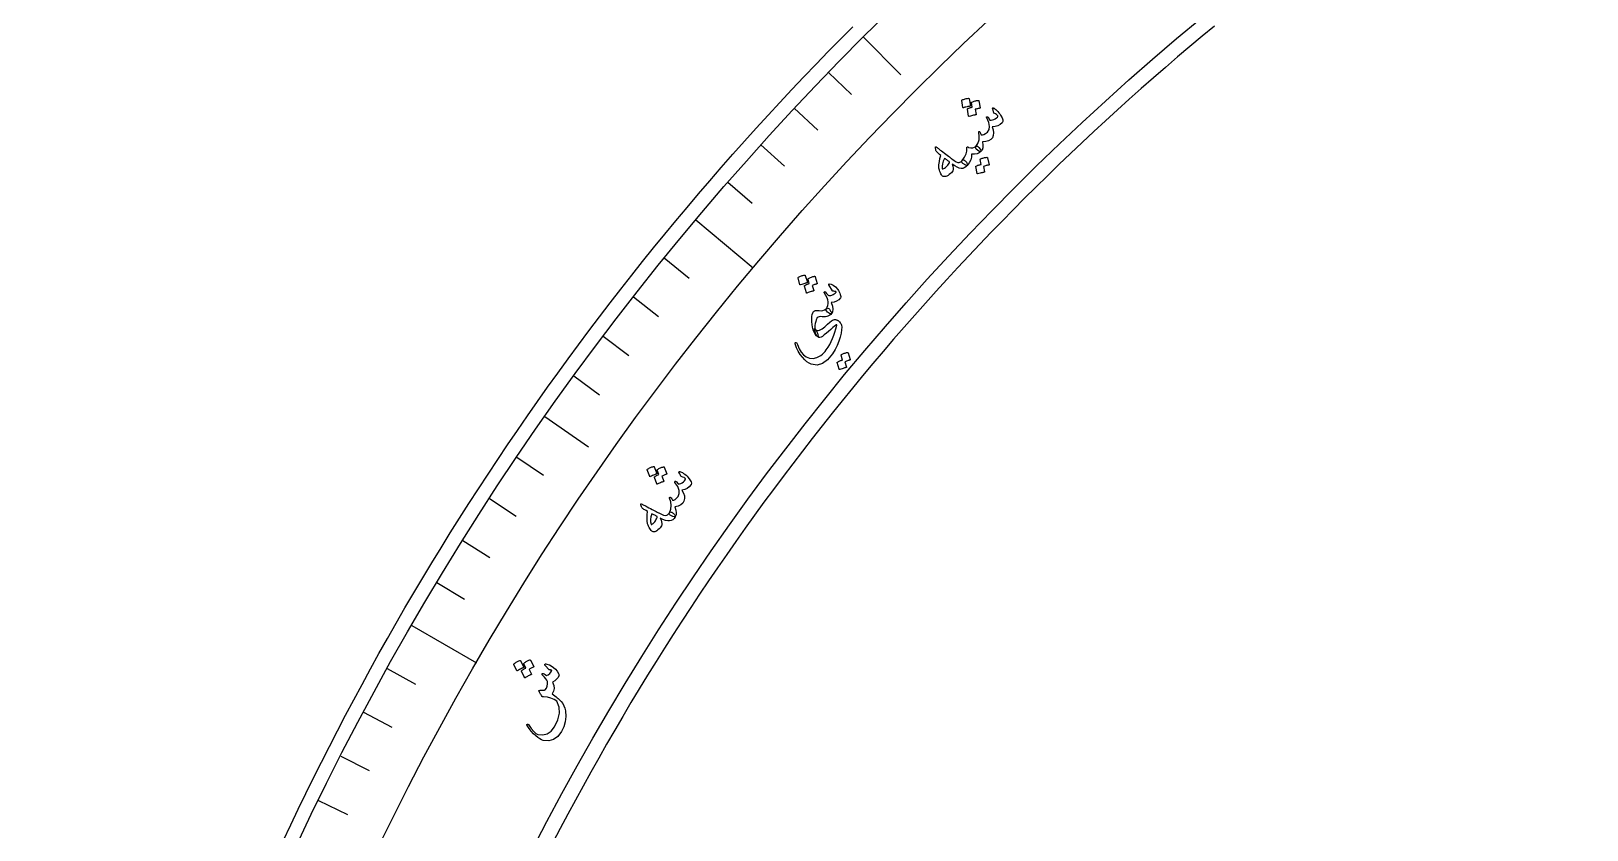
# Model space of a CAD drawing. Header units: millimetres. Extents: x -75 to 75, y -75 to 97.
# Drawn here: x -74.62 to -33.76, y 31.94 to 52.92 of the extents above; entities that cross this region are included whole.
import ezdxf

# ---------------------------------------------------------------- set-up
doc = ezdxf.new("R2010")
doc.units = ezdxf.units.MM
for name, color, linetype in [('CUT_INNER', 6, 'Continuous'), ('CUT_OUTER', 1, 'Continuous'), ('ENGRAVE', 7, 'Continuous'), ('ENGRAVE_FINE', 8, 'Continuous'), ('TEXT', 5, 'Continuous')]:
    doc.layers.add(name, color=color, linetype=linetype)

msp = doc.modelspace()

# ---------------------------------------------------------------- linework, layer by layer
at = {"layer": 'CUT_INNER'}
msp.add_lwpolyline([(-43.5352, 53.0478), (-43.8599, 52.7797), (-44.1829, 52.5096), (-44.5043, 52.2375), (-44.824, 51.9635), (-45.142, 51.6874), (-45.4583, 51.4095), (-45.7729, 51.1296), (-46.0857, 50.8478), (-46.3969, 50.564), (-46.7062, 50.2784), (-47.0139, 49.9909), (-47.3197, 49.7015), (-47.6238, 49.4102), (-47.9261, 49.117), (-48.2265, 48.822), (-48.5252, 48.5252), (-48.822, 48.2265), (-49.117, 47.9261), (-49.4102, 47.6238), (-49.7015, 47.3197), (-49.9909, 47.0139), (-50.2784, 46.7062), (-50.564, 46.3969), (-50.8478, 46.0857), (-51.1296, 45.7729), (-51.4095, 45.4583), (-51.6874, 45.142), (-51.9635, 44.824), (-52.2375, 44.5043), (-52.5096, 44.1829), (-52.7797, 43.8599), (-53.0478, 43.5352), (-53.314, 43.2089), (-53.5781, 42.881), (-53.8402, 42.5514), (-54.1003, 42.2203), (-54.3583, 41.8875), (-54.6143, 41.5532), (-54.8682, 41.2173), (-55.1201, 40.8799), (-55.3699, 40.5409), (-55.6176, 40.2004), (-55.8632, 39.8584), (-56.1068, 39.5148), (-56.3482, 39.1698), (-56.5874, 38.8233), (-56.8246, 38.4754), (-57.0596, 38.126), (-57.2925, 37.7752), (-57.5232, 37.4229), (-57.7517, 37.0693), (-57.9781, 36.7142), (-58.2023, 36.3578), (-58.4243, 36), (-58.644, 35.6408), (-58.8616, 35.2803), (-59.077, 34.9185), (-59.2901, 34.5553), (-59.501, 34.1909), (-59.7097, 33.8251), (-59.9161, 33.4581), (-60.1203, 33.0899), (-60.3222, 32.7203), (-60.5218, 32.3496), (-60.7192, 31.9776), (-60.9143, 31.6045)], dxfattribs=at)
at = {"layer": 'CUT_OUTER'}
msp.add_lwpolyline([(-67.9947, 31.65), (-67.7992, 32.0666), (-67.6012, 32.482), (-67.4006, 32.8962), (-67.1975, 33.3092), (-66.9918, 33.7208), (-66.7837, 34.1313), (-66.573, 34.5404), (-66.3598, 34.9482), (-66.1441, 35.3548), (-65.9259, 35.7599), (-65.7053, 36.1638), (-65.4821, 36.5663), (-65.2565, 36.9674), (-65.0285, 37.3671), (-64.798, 37.7654), (-64.565, 38.1623), (-64.3296, 38.5577), (-64.0918, 38.9517), (-63.8516, 39.3442), (-63.609, 39.7353), (-63.364, 40.1248), (-63.1166, 40.5129), (-62.8669, 40.8994), (-62.6147, 41.2843), (-62.3602, 41.6678), (-62.1034, 42.0496), (-61.8442, 42.4299), (-61.5827, 42.8086), (-61.3189, 43.1856), (-61.0527, 43.561), (-60.7843, 43.9348), (-60.5136, 44.307), (-60.2406, 44.6774), (-59.9653, 45.0462), (-59.6878, 45.4133), (-59.408, 45.7787), (-59.126, 46.1424), (-58.8417, 46.5043), (-58.5553, 46.8645), (-58.2666, 47.2229), (-57.9758, 47.5795), (-57.6828, 47.9343), (-57.3875, 48.2874), (-57.0902, 48.6386), (-56.7907, 48.988), (-56.489, 49.3355), (-56.1852, 49.6812), (-55.8793, 50.025), (-55.5713, 50.3669), (-55.2612, 50.707), (-54.9491, 51.0451), (-54.6348, 51.3813), (-54.3185, 51.7155), (-54.0002, 52.0479), (-53.6798, 52.3782), (-53.3574, 52.7066), (-53.033, 53.033)], dxfattribs=at)
at = {"layer": 'ENGRAVE'}
for points in [[(-52.7625, 52.7625), (-51.7708, 51.7708)], [(-57.1603, 47.9632), (-55.6562, 46.7011)], [(-61.1231, 42.7988), (-59.9742, 41.9944)], [(-64.6207, 37.3088), (-62.9202, 36.327)]]:
    msp.add_lwpolyline(points, dxfattribs=at)
for radius in [74.6175, 72.654, 69.0075]:
    msp.add_circle((0, 0), radius, dxfattribs=at)
at = {"layer": 'ENGRAVE_FINE'}
for points in [[(-53.6753, 51.8337), (-53.07, 51.2491)], [(-54.5718, 50.889), (-53.9564, 50.3151)], [(-55.4516, 49.9289), (-54.8263, 49.3658)], [(-56.3145, 48.9535), (-55.6795, 48.4014)], [(-57.9887, 46.9583), (-57.3347, 46.4287)], [(-58.7994, 45.9391), (-58.1363, 45.421)], [(-59.5922, 44.9059), (-58.9201, 44.3995)], [(-60.3668, 43.8591), (-59.686, 43.3644)], [(-61.8607, 41.7256), (-61.1631, 41.255)], [(-62.5795, 40.6396), (-61.8738, 40.1813)], [(-63.2792, 39.5413), (-62.5656, 39.0953)], [(-63.9597, 38.4309), (-63.2384, 37.9974)], [(-65.2619, 36.1753), (-64.5259, 35.7673)], [(-65.8833, 35.0308), (-65.1403, 34.6357)], [(-66.4847, 33.8756), (-65.7349, 33.4936)], [(-67.0658, 32.7102), (-66.3094, 32.3413)]]:
    msp.add_lwpolyline(points, dxfattribs=at)
at = {"layer": 'TEXT'}
for points in [[(-50.1743, 51.0923), (-50.1742, 51.096), (-50.1727, 51.0998), (-50.1696, 51.1035), (-50.1651, 51.1072), (-50.1448, 51.1163), (-50.1243, 51.1244), (-50.1038, 51.1315), (-50.0833, 51.1375), (-50.0624, 51.1425), (-50.0411, 51.1465), (-50.0194, 51.1494), (-49.9972, 51.1513), (-49.9906, 51.1506), (-49.9857, 51.1486), (-49.9825, 51.1453), (-49.981, 51.1407), (-49.9422, 50.9557), (-49.9428, 50.951), (-49.946, 50.9475), (-49.9518, 50.9451), (-49.9602, 50.9438), (-49.9674, 50.9427), (-49.9785, 50.9406), (-49.9936, 50.9376), (-50.0125, 50.9336), (-50.0356, 50.9286), (-50.063, 50.9223), (-50.0947, 50.9146), (-50.1307, 50.9057), (-50.1359, 50.905), (-50.1396, 50.9057), (-50.1419, 50.908), (-50.1426, 50.9117)], [(-49.9171, 51.039), (-49.917, 51.0427), (-49.9154, 51.0464), (-49.9124, 51.0501), (-49.9079, 51.0538), (-49.8875, 51.0629), (-49.8672, 51.0709), (-49.8467, 51.0778), (-49.8261, 51.0838), (-49.8053, 51.0887), (-49.7841, 51.0926), (-49.7624, 51.0954), (-49.7402, 51.0972), (-49.7348, 51.0964), (-49.7306, 51.0942), (-49.7275, 51.0904), (-49.7255, 51.0852), (-49.6869, 50.9002), (-49.6874, 50.8968), (-49.6903, 50.8939), (-49.6957, 50.8916), (-49.7034, 50.8899), (-49.7086, 50.8889), (-49.7166, 50.8873), (-49.7276, 50.885), (-49.7415, 50.8821), (-49.7581, 50.8784), (-49.7775, 50.874), (-49.7996, 50.8687), (-49.8244, 50.8626), (-49.7949, 50.727), (-49.7955, 50.7224), (-49.7987, 50.7188), (-49.8045, 50.7165), (-49.8129, 50.7152), (-49.82, 50.7141), (-49.8311, 50.712), (-49.8461, 50.709), (-49.865, 50.7051), (-49.8881, 50.7001), (-49.9154, 50.6938), (-49.947, 50.6862), (-49.9829, 50.6774), (-49.9875, 50.6773), (-49.9907, 50.6785), (-49.9926, 50.681), (-49.9932, 50.6848), (-50.0254, 50.8651), (-50.0253, 50.8689), (-50.0238, 50.8726), (-50.0208, 50.8763), (-50.0163, 50.88), (-50.0019, 50.8865), (-49.9874, 50.8925), (-49.9727, 50.8983), (-49.9578, 50.9036), (-49.9428, 50.9084), (-49.9275, 50.9124), (-49.9121, 50.9156), (-49.8965, 50.9182)], [(-49.3644, 50.8891), (-49.3633, 50.8946), (-49.3587, 50.8976), (-49.3506, 50.8981), (-49.339, 50.8962), (-49.3225, 50.8899), (-49.3026, 50.8775), (-49.2793, 50.8589), (-49.2525, 50.834), (-49.2232, 50.8048), (-49.1967, 50.7742), (-49.173, 50.7424), (-49.1521, 50.7093), (-49.117, 50.6397), (-49.0983, 50.5832), (-49.0961, 50.5401), (-49.1104, 50.5101), (-49.1661, 50.4619), (-49.2283, 50.4282), (-49.297, 50.4089), (-49.3722, 50.404), (-49.346, 50.3213), (-49.3369, 50.2455), (-49.3448, 50.1769), (-49.3699, 50.1153), (-49.4114, 50.0662), (-49.469, 50.0322), (-49.5426, 50.0132), (-49.6323, 50.0092), (-49.6219, 49.9225), (-49.6246, 49.8504), (-49.6404, 49.7931), (-49.6693, 49.7504), (-49.6805, 49.7473), (-49.6996, 49.7527), (-49.7264, 49.7667), (-49.7611, 49.7891), (-49.7915, 49.8151), (-49.8085, 49.8396), (-49.8123, 49.8625), (-49.8027, 49.884), (-49.7498, 49.9676), (-49.7199, 50.0574), (-49.713, 50.1535), (-49.7291, 50.2558), (-49.73, 50.2613), (-49.7298, 50.2662), (-49.7285, 50.2702), (-49.7261, 50.2735), (-49.7222, 50.2767), (-49.7179, 50.2787), (-49.7133, 50.2796), (-49.7082, 50.2794), (-49.6989, 50.2727), (-49.6887, 50.2559), (-49.6777, 50.2289), (-49.6657, 50.1916), (-49.6303, 50.1888), (-49.5908, 50.2001), (-49.5471, 50.2253), (-49.4993, 50.2645), (-49.4559, 50.3299), (-49.4448, 50.4145), (-49.466, 50.5183), (-49.5195, 50.6415), (-49.5223, 50.6477), (-49.5234, 50.653), (-49.5229, 50.6574), (-49.5207, 50.6608), (-49.5161, 50.6646), (-49.5114, 50.667), (-49.5064, 50.6682), (-49.5013, 50.668), (-49.4958, 50.6661), (-49.491, 50.6635), (-49.487, 50.6601), (-49.4837, 50.6559), (-49.4371, 50.5783), (-49.4044, 50.5798), (-49.3699, 50.5867), (-49.3337, 50.599), (-49.2957, 50.6166), (-49.2619, 50.6369), (-49.2396, 50.6558), (-49.2288, 50.6735), (-49.2295, 50.6898), (-49.2399, 50.7056), (-49.2598, 50.7232), (-49.2891, 50.7427), (-49.3278, 50.7639), (-49.3345, 50.774), (-49.3429, 50.7982), (-49.3528, 50.8366), (-49.3644, 50.8891)], [(-50.8658, 49.8511), (-50.8664, 49.8692), (-50.8607, 49.8772), (-50.8486, 49.8753), (-50.8301, 49.8635), (-50.8198, 49.8554), (-50.8054, 49.8445), (-50.7869, 49.8306), (-50.7643, 49.8137), (-50.7375, 49.7937), (-50.7064, 49.7702), (-50.671, 49.7432), (-50.6313, 49.7127), (-50.5922, 49.6828), (-50.5573, 49.6559), (-50.5265, 49.6322), (-50.4998, 49.6116), (-50.4773, 49.5942), (-50.4591, 49.5801), (-50.4452, 49.5692), (-50.4356, 49.5617), (-50.3735, 49.5158), (-50.3204, 49.4852), (-50.276, 49.4699), (-50.2406, 49.4698), (-50.2213, 49.4754), (-50.2018, 49.486), (-50.1823, 49.5016), (-50.1625, 49.5221), (-50.1487, 49.5322), (-50.1337, 49.5356), (-50.1176, 49.5323), (-50.1003, 49.5224), (-50.0825, 49.5074), (-50.0664, 49.4903), (-50.0519, 49.4712), (-50.0391, 49.4501), (-50.0299, 49.4303), (-50.0251, 49.4135), (-50.0245, 49.3999), (-50.0282, 49.3895), (-50.0669, 49.351), (-50.107, 49.3244), (-50.1486, 49.3099), (-50.1916, 49.3073), (-50.2406, 49.3178), (-50.2959, 49.3409), (-50.3575, 49.3768), (-50.4254, 49.4254), (-50.4102, 49.3691), (-50.4031, 49.32), (-50.4039, 49.2781), (-50.4128, 49.2433), (-50.4259, 49.2207), (-50.4448, 49.1978), (-50.4696, 49.1743), (-50.5004, 49.1505), (-50.5353, 49.1277), (-50.5668, 49.1108), (-50.5948, 49.0995), (-50.6195, 49.0941), (-50.6436, 49.0939), (-50.6644, 49.0983), (-50.6817, 49.1074), (-50.6955, 49.1212), (-50.7096, 49.1416), (-50.7233, 49.1663), (-50.7364, 49.1953), (-50.7491, 49.2286), (-50.7607, 49.2632), (-50.7689, 49.2917), (-50.774, 49.3142), (-50.7758, 49.3306), (-50.7724, 49.4086), (-50.7629, 49.4882), (-50.7474, 49.5694), (-50.7259, 49.6521), (-50.7566, 49.6783), (-50.7828, 49.7012), (-50.8046, 49.7208), (-50.8218, 49.7371), (-50.8352, 49.7519), (-50.8454, 49.7669), (-50.8525, 49.7822), (-50.8565, 49.7976)], [(-49.8027, 49.884), (-49.7871, 49.8919), (-49.7745, 49.8965), (-49.7649, 49.8978), (-49.7582, 49.8957), (-49.7505, 49.8902), (-49.7419, 49.8824), (-49.7327, 49.8723), (-49.7227, 49.8601), (-49.6927, 49.8187), (-49.6738, 49.7867), (-49.666, 49.7639), (-49.6693, 49.7504), (-49.7148, 49.7162), (-49.7716, 49.6934), (-49.8397, 49.6817), (-49.9191, 49.6812), (-49.9207, 49.6069), (-49.9394, 49.5336), (-49.9753, 49.4611), (-50.0282, 49.3895), (-50.0363, 49.3841), (-50.0459, 49.3828), (-50.057, 49.3855), (-50.0696, 49.3923), (-50.1441, 49.4422), (-50.1524, 49.4479), (-50.1594, 49.4559), (-50.1651, 49.4663), (-50.1696, 49.4791), (-50.1714, 49.4907), (-50.1709, 49.5017), (-50.1679, 49.5122), (-50.1625, 49.5221), (-50.0994, 49.6083), (-50.0584, 49.6899), (-50.0395, 49.767), (-50.0426, 49.8396), (-50.0438, 49.8489), (-50.0427, 49.8574), (-50.0394, 49.8652), (-50.0338, 49.8723), (-50.0272, 49.8773), (-50.0205, 49.8789), (-50.0138, 49.8773), (-50.0071, 49.8723), (-50.0014, 49.8669), (-49.996, 49.8627), (-49.991, 49.8595), (-49.9863, 49.8575), (-49.9315, 49.8525), (-49.8826, 49.8552), (-49.8397, 49.8657), (-49.8027, 49.884)], [(-50.6242, 49.5731), (-50.6588, 49.5004), (-50.681, 49.4318), (-50.6907, 49.3672), (-50.6879, 49.3066), (-50.6855, 49.3005), (-50.6815, 49.2967), (-50.6758, 49.2954), (-50.6685, 49.2965), (-50.6465, 49.3057), (-50.6248, 49.3177), (-50.6035, 49.3326), (-50.5824, 49.3503), (-50.5617, 49.3709), (-50.5412, 49.3943), (-50.5211, 49.4207), (-50.5013, 49.4498), (-50.4987, 49.4549), (-50.4969, 49.461), (-50.4959, 49.4682), (-50.4956, 49.4766), (-50.5087, 49.4877), (-50.5227, 49.4991), (-50.5375, 49.5108), (-50.5532, 49.5227), (-50.5697, 49.5349), (-50.587, 49.5474), (-50.6052, 49.5601), (-50.6242, 49.5731)], [(-49.6863, 49.5435), (-49.6863, 49.5472), (-49.6848, 49.5509), (-49.6819, 49.5545), (-49.6775, 49.5582), (-49.6575, 49.5673), (-49.6375, 49.5753), (-49.6173, 49.5823), (-49.5971, 49.5883), (-49.5766, 49.5932), (-49.5556, 49.5971), (-49.5341, 49.6), (-49.5122, 49.6019), (-49.5069, 49.6011), (-49.5026, 49.5989), (-49.4995, 49.5952), (-49.4974, 49.59), (-49.4552, 49.4068), (-49.4556, 49.4034), (-49.4585, 49.4006), (-49.4637, 49.3983), (-49.4714, 49.3966), (-49.4773, 49.3961), (-49.4863, 49.3946), (-49.4983, 49.3921), (-49.5134, 49.3886), (-49.5316, 49.3841), (-49.5533, 49.3786), (-49.5784, 49.3721), (-49.6069, 49.3646), (-49.5747, 49.2214), (-49.5745, 49.2162), (-49.5772, 49.2122), (-49.5826, 49.2096), (-49.5908, 49.2082), (-49.5979, 49.207), (-49.6088, 49.2049), (-49.6236, 49.2019), (-49.6423, 49.198), (-49.665, 49.1929), (-49.692, 49.1866), (-49.7231, 49.1789), (-49.7585, 49.17), (-49.7631, 49.1699), (-49.7663, 49.1711), (-49.7683, 49.1736), (-49.7689, 49.1773), (-49.8062, 49.3574), (-49.8062, 49.3611), (-49.8047, 49.3648), (-49.8018, 49.3685), (-49.7974, 49.3722), (-49.7811, 49.3806), (-49.7645, 49.3879), (-49.7476, 49.3942), (-49.7304, 49.3995), (-49.7131, 49.4039), (-49.6956, 49.4074), (-49.678, 49.4101), (-49.6604, 49.412)], [(-54.4724, 46.4342), (-54.4727, 46.4379), (-54.4715, 46.4418), (-54.4688, 46.4457), (-54.4646, 46.4498), (-54.4451, 46.4607), (-54.4255, 46.4706), (-54.4057, 46.4794), (-54.3858, 46.4872), (-54.3654, 46.4941), (-54.3446, 46.4999), (-54.3232, 46.5047), (-54.3013, 46.5085), (-54.2946, 46.5084), (-54.2896, 46.5069), (-54.2861, 46.5039), (-54.2842, 46.4995), (-54.2291, 46.3186), (-54.2294, 46.3139), (-54.2322, 46.3101), (-54.2378, 46.3072), (-54.2461, 46.3052), (-54.2531, 46.3034), (-54.264, 46.3003), (-54.2787, 46.296), (-54.2973, 46.2905), (-54.3198, 46.2834), (-54.3465, 46.2747), (-54.3774, 46.2643), (-54.4125, 46.2522), (-54.4176, 46.251), (-54.4214, 46.2514), (-54.4238, 46.2535), (-54.4248, 46.2571)], [(-54.2115, 46.4038), (-54.2118, 46.4075), (-54.2106, 46.4113), (-54.2079, 46.4153), (-54.2037, 46.4194), (-54.1842, 46.4302), (-54.1646, 46.4399), (-54.1449, 46.4487), (-54.1249, 46.4564), (-54.1046, 46.4631), (-54.0838, 46.4689), (-54.0625, 46.4736), (-54.0406, 46.4774), (-54.0351, 46.4771), (-54.0307, 46.4752), (-54.0273, 46.4717), (-54.0249, 46.4667), (-53.97, 46.2859), (-53.9702, 46.2824), (-53.9729, 46.2793), (-53.978, 46.2766), (-53.9855, 46.2742), (-53.9906, 46.2727), (-53.9985, 46.2704), (-54.0092, 46.2671), (-54.0227, 46.263), (-54.039, 46.2579), (-54.0579, 46.2518), (-54.0794, 46.2446), (-54.1036, 46.2363), (-54.0622, 46.1039), (-54.0624, 46.0992), (-54.0652, 46.0954), (-54.0708, 46.0925), (-54.079, 46.0905), (-54.0861, 46.0888), (-54.0969, 46.0857), (-54.1116, 46.0814), (-54.1301, 46.0759), (-54.1526, 46.0689), (-54.1792, 46.0602), (-54.2101, 46.0499), (-54.245, 46.0378), (-54.2496, 46.0374), (-54.2529, 46.0383), (-54.255, 46.0406), (-54.256, 46.0444), (-54.304, 46.2211), (-54.3043, 46.2248), (-54.3031, 46.2287), (-54.3004, 46.2326), (-54.2962, 46.2367), (-54.2825, 46.2444), (-54.2686, 46.2517), (-54.2545, 46.2587), (-54.2401, 46.2653), (-54.2255, 46.2714), (-54.2107, 46.2768), (-54.1957, 46.2814), (-54.1804, 46.2853)], [(-53.6638, 46.2559), (-53.6678, 46.2641), (-53.6682, 46.2701), (-53.6648, 46.274), (-53.6578, 46.2757), (-53.6038, 46.2697), (-53.5483, 46.2437), (-53.4914, 46.1977), (-53.433, 46.1317), (-53.4108, 46.0999), (-53.3919, 46.0678), (-53.3762, 46.0355), (-53.364, 46.003), (-53.3554, 45.9718), (-53.3511, 45.9464), (-53.3512, 45.9268), (-53.3556, 45.9131), (-53.4028, 45.861), (-53.4599, 45.8222), (-53.5269, 45.7968), (-53.6039, 45.7846), (-53.5721, 45.6904), (-53.5597, 45.6109), (-53.5669, 45.5461), (-53.5935, 45.4959), (-53.6008, 45.4916), (-53.6117, 45.4915), (-53.6263, 45.4955), (-53.6447, 45.5037), (-53.6966, 45.5366), (-53.7294, 45.5667), (-53.743, 45.5938), (-53.7374, 45.618), (-53.7089, 45.6664), (-53.6896, 45.714), (-53.6795, 45.7608), (-53.6785, 45.807), (-53.6878, 45.8557), (-53.7083, 45.9102), (-53.74, 45.9706), (-53.7828, 46.0368), (-53.7872, 46.0457), (-53.7883, 46.0539), (-53.7861, 46.0614), (-53.7808, 46.0683), (-53.7732, 46.0733), (-53.7656, 46.0739), (-53.758, 46.07), (-53.7505, 46.0617), (-53.7243, 46.0276), (-53.702, 46.0015), (-53.6837, 45.9832), (-53.6693, 45.9728), (-53.6553, 45.9691), (-53.6367, 45.9697), (-53.6134, 45.9745), (-53.5854, 45.9836), (-53.5549, 45.9975), (-53.5257, 46.0152), (-53.4977, 46.0367), (-53.4709, 46.062), (-53.4708, 46.0621), (-53.4706, 46.0624), (-53.4701, 46.0629), (-53.4695, 46.0636), (-53.4701, 46.066), (-53.4729, 46.0686), (-53.4779, 46.0714), (-53.4852, 46.0744), (-53.4958, 46.0773), (-53.5109, 46.0799), (-53.5304, 46.0822), (-53.5543, 46.0841), (-53.5586, 46.0845), (-53.5627, 46.0864), (-53.5665, 46.0899), (-53.57, 46.0948)], [(-53.7361, 45.6196), (-53.7119, 45.6339), (-53.6896, 45.6371), (-53.6692, 45.6291), (-53.6506, 45.6101), (-53.6193, 45.5652), (-53.5991, 45.5314), (-53.5901, 45.5088), (-53.5922, 45.4975), (-53.6124, 45.4777), (-53.635, 45.4599), (-53.66, 45.4442), (-53.6874, 45.4305), (-53.7172, 45.4201), (-53.7521, 45.4141), (-53.7923, 45.4125), (-53.8376, 45.4152), (-53.8818, 45.4174), (-53.9182, 45.4141), (-53.9469, 45.4052), (-53.9678, 45.3909), (-53.983, 45.3686), (-53.9971, 45.3356), (-54.0104, 45.2919), (-54.0226, 45.2375), (-54.0308, 45.1838), (-54.0334, 45.1404), (-54.0305, 45.1073), (-54.022, 45.0845), (-53.99, 45.0334), (-53.9664, 44.9866), (-53.9512, 44.944), (-53.9443, 44.9058), (-53.9446, 44.8942), (-53.9467, 44.8874), (-53.9505, 44.8855), (-53.956, 44.8884), (-53.9895, 44.9177), (-54.0202, 44.9581), (-54.048, 45.0097), (-54.0729, 45.0726), (-54.0932, 45.1414), (-54.1072, 45.2108), (-54.1148, 45.2808), (-54.1161, 45.3513), (-54.1121, 45.4177), (-54.1023, 45.4738), (-54.0867, 45.5196), (-54.0653, 45.5552), (-54.0454, 45.5707), (-54.0149, 45.5792), (-53.974, 45.5805), (-53.9226, 45.5746), (-53.8697, 45.5703), (-53.8209, 45.5763), (-53.7764, 45.5928), (-53.7361, 45.6196)], [(-53.8353, 44.899), (-53.8682, 44.8796), (-53.8987, 44.8705), (-53.9268, 44.8715), (-53.9525, 44.8828), (-53.9741, 44.9036), (-53.9945, 44.9374), (-54.0136, 44.984), (-54.0316, 45.0436), (-54.0382, 45.0698), (-54.0421, 45.0891), (-54.0433, 45.1013), (-54.0419, 45.1066), (-54.039, 45.1059), (-54.0347, 45.102), (-54.0291, 45.0949), (-54.022, 45.0845), (-54.0034, 45.0641), (-53.979, 45.0534), (-53.9488, 45.0525), (-53.9129, 45.0614), (-53.8763, 45.0768), (-53.8397, 45.0973), (-53.8033, 45.123), (-53.767, 45.1539), (-53.6964, 45.2189), (-53.6392, 45.269), (-53.5956, 45.3042), (-53.5655, 45.3246), (-53.5419, 45.335), (-53.5179, 45.3402), (-53.4934, 45.3403), (-53.4685, 45.3352), (-53.4559, 45.3307), (-53.4438, 45.3254), (-53.4323, 45.3195), (-53.4214, 45.3129), (-53.411, 45.3055), (-53.401, 45.2973), (-53.3913, 45.2882), (-53.3821, 45.2782), (-53.3661, 45.2589), (-53.3527, 45.2383), (-53.3417, 45.2164), (-53.3331, 45.1932), (-53.327, 45.1411), (-53.3308, 45.0717), (-53.3447, 44.9852), (-53.3685, 44.8814), (-53.4025, 44.7697), (-53.4472, 44.6594), (-53.5025, 44.5503), (-53.5685, 44.4424), (-53.696, 44.2839), (-53.8316, 44.1854), (-53.9754, 44.1469), (-54.1279, 44.1685), (-54.1834, 44.1943), (-54.2405, 44.2329), (-54.2992, 44.2846), (-54.3594, 44.3494), (-54.4165, 44.4245), (-54.4674, 44.5089), (-54.5122, 44.6025), (-54.5507, 44.7053), (-54.5515, 44.7129), (-54.551, 44.7198), (-54.5491, 44.7258), (-54.5458, 44.7311), (-54.5409, 44.7358), (-54.5354, 44.7388), (-54.5294, 44.7399), (-54.5228, 44.7393), (-54.5162, 44.7351), (-54.5087, 44.7243), (-54.5, 44.7069), (-54.4904, 44.6829), (-54.4417, 44.575), (-54.3878, 44.4862), (-54.3287, 44.4166), (-54.2646, 44.366), (-54.1747, 44.3289), (-54.0793, 44.3224), (-53.9785, 44.3465), (-53.8722, 44.401), (-53.8349, 44.4297), (-53.7993, 44.463), (-53.7651, 44.501), (-53.7326, 44.5436), (-53.6858, 44.615), (-53.6427, 44.6891), (-53.6031, 44.7658), (-53.5672, 44.8454), (-53.5345, 44.9277), (-53.5048, 45.013), (-53.4782, 45.1013), (-53.4546, 45.1926), (-53.454, 45.1935), (-53.4536, 45.1945), (-53.4534, 45.1958), (-53.4535, 45.1971), (-53.4554, 45.1989), (-53.4593, 45.2), (-53.4652, 45.2004), (-53.473, 45.2), (-53.4883, 45.1923), (-53.5167, 45.1703), (-53.558, 45.1341), (-53.6122, 45.0837), (-53.6722, 45.0284), (-53.7294, 44.9791), (-53.7838, 44.936), (-53.8353, 44.899)], [(-53.3443, 44.4036), (-53.3447, 44.4073), (-53.3436, 44.4111), (-53.341, 44.415), (-53.337, 44.419), (-53.3181, 44.4296), (-53.299, 44.4392), (-53.2797, 44.4479), (-53.2602, 44.4555), (-53.2403, 44.4621), (-53.2199, 44.4677), (-53.1989, 44.4724), (-53.1773, 44.4761), (-53.172, 44.4758), (-53.1675, 44.4739), (-53.1641, 44.4705), (-53.1615, 44.4656), (-53.1024, 44.2877), (-53.1025, 44.2843), (-53.1051, 44.2812), (-53.11, 44.2785), (-53.1174, 44.2762), (-53.1233, 44.2752), (-53.132, 44.273), (-53.1437, 44.2695), (-53.1583, 44.2648), (-53.176, 44.2588), (-53.197, 44.2516), (-53.2212, 44.243), (-53.2487, 44.2332), (-53.2033, 44.0942), (-53.2026, 44.089), (-53.2049, 44.0848), (-53.21, 44.0817), (-53.218, 44.0797), (-53.2249, 44.0779), (-53.2355, 44.0749), (-53.2499, 44.0707), (-53.2681, 44.0653), (-53.2901, 44.0584), (-53.3162, 44.0498), (-53.3464, 44.0396), (-53.3806, 44.0278), (-53.3851, 44.0273), (-53.3884, 44.0282), (-53.3906, 44.0305), (-53.3916, 44.0342), (-53.4455, 44.2094), (-53.4459, 44.2131), (-53.4448, 44.2168), (-53.4423, 44.2207), (-53.4383, 44.2248), (-53.4229, 44.2344), (-53.4071, 44.2431), (-53.391, 44.2507), (-53.3745, 44.2574), (-53.3577, 44.2632), (-53.3407, 44.2681), (-53.3235, 44.2723), (-53.3062, 44.2756)], [(-58.4343, 41.3922), (-58.4349, 41.3958), (-58.4341, 41.3998), (-58.4317, 41.404), (-58.4279, 41.4085), (-58.4095, 41.421), (-58.3909, 41.4326), (-58.3719, 41.4432), (-58.3528, 41.4528), (-58.3331, 41.4614), (-58.3129, 41.4691), (-58.292, 41.4758), (-58.2705, 41.4816), (-58.2639, 41.4821), (-58.2587, 41.481), (-58.255, 41.4783), (-58.2527, 41.4741), (-58.1817, 41.2988), (-58.1815, 41.2941), (-58.184, 41.2901), (-58.1893, 41.2867), (-58.1974, 41.284), (-58.2042, 41.2815), (-58.2148, 41.2775), (-58.2291, 41.2719), (-58.247, 41.2647), (-58.2689, 41.2556), (-58.2947, 41.2445), (-58.3245, 41.2314), (-58.3584, 41.2162), (-58.3634, 41.2146), (-58.3672, 41.2147), (-58.3698, 41.2165), (-58.3711, 41.22)], [(-58.1717, 41.3852), (-58.1723, 41.3889), (-58.1715, 41.3929), (-58.1691, 41.397), (-58.1653, 41.4015), (-58.1469, 41.414), (-58.1283, 41.4255), (-58.1094, 41.436), (-58.0902, 41.4455), (-58.0706, 41.454), (-58.0503, 41.4616), (-58.0295, 41.4682), (-58.008, 41.4739), (-58.0026, 41.4741), (-57.998, 41.4726), (-57.9943, 41.4695), (-57.9914, 41.4647), (-57.9206, 41.2895), (-57.9205, 41.286), (-57.9229, 41.2827), (-57.9277, 41.2795), (-57.935, 41.2765), (-57.94, 41.2745), (-57.9476, 41.2715), (-57.958, 41.2673), (-57.9711, 41.262), (-57.9869, 41.2554), (-58.0051, 41.2476), (-58.0259, 41.2385), (-58.0492, 41.2281), (-57.9962, 41.0999), (-57.996, 41.0952), (-57.9985, 41.0912), (-58.0038, 41.0878), (-58.0118, 41.0851), (-58.0187, 41.0827), (-58.0292, 41.0787), (-58.0434, 41.0731), (-58.0614, 41.0659), (-58.0831, 41.0569), (-58.1089, 41.0459), (-58.1387, 41.0328), (-58.1724, 41.0177), (-58.1769, 41.0168), (-58.1803, 41.0174), (-58.1827, 41.0196), (-58.1839, 41.0232), (-58.2475, 41.195), (-58.2482, 41.1987), (-58.2473, 41.2026), (-58.245, 41.2068), (-58.2412, 41.2112), (-58.2282, 41.2201), (-58.215, 41.2287), (-58.2016, 41.2369), (-58.1879, 41.2448), (-58.1739, 41.2521), (-58.1596, 41.2588), (-58.145, 41.2647), (-58.1301, 41.27)], [(-57.6013, 41.3357), (-57.6012, 41.3413), (-57.5972, 41.3451), (-57.5893, 41.347), (-57.5776, 41.3472), (-57.5602, 41.3439), (-57.5384, 41.3352), (-57.5121, 41.321), (-57.4814, 41.3013), (-57.4473, 41.2777), (-57.4158, 41.2523), (-57.3869, 41.2252), (-57.3604, 41.1964), (-57.3135, 41.1341), (-57.2852, 41.0818), (-57.2754, 41.0397), (-57.2841, 41.0077), (-57.3304, 40.9504), (-57.3856, 40.9062), (-57.4498, 40.875), (-57.523, 40.8569), (-57.4825, 40.7801), (-57.4601, 40.7072), (-57.4558, 40.6382), (-57.4695, 40.5731), (-57.5017, 40.5175), (-57.5523, 40.4738), (-57.6214, 40.4421), (-57.7089, 40.4223), (-57.6834, 40.3387), (-57.6733, 40.2674), (-57.6787, 40.2081), (-57.6995, 40.161), (-57.7101, 40.1559), (-57.7298, 40.1579), (-57.7587, 40.1669), (-57.7967, 40.1828), (-57.8312, 40.203), (-57.8524, 40.2241), (-57.8601, 40.246), (-57.8545, 40.2688), (-57.8172, 40.3605), (-57.8038, 40.4542), (-57.814, 40.5499), (-57.848, 40.6477), (-57.8499, 40.6531), (-57.8505, 40.6578), (-57.8499, 40.6621), (-57.8481, 40.6658), (-57.8448, 40.6696), (-57.841, 40.6723), (-57.8366, 40.674), (-57.8316, 40.6747), (-57.8213, 40.6698), (-57.8082, 40.6551), (-57.7926, 40.6304), (-57.7742, 40.5959), (-57.7389, 40.5994), (-57.702, 40.6174), (-57.6635, 40.65), (-57.6233, 40.6971), (-57.5922, 40.7691), (-57.5962, 40.8543), (-57.6355, 40.9528), (-57.71, 41.0645), (-57.7139, 41.0702), (-57.7159, 41.0752), (-57.7162, 41.0796), (-57.7147, 41.0833), (-57.7108, 41.0878), (-57.7065, 41.0911), (-57.7019, 41.0931), (-57.6968, 41.0938), (-57.6911, 41.0929), (-57.6859, 41.0912), (-57.6813, 41.0886), (-57.6773, 41.0851), (-57.6177, 41.0169), (-57.5858, 41.0242), (-57.5531, 41.0372), (-57.5196, 41.0556), (-57.4854, 41.0796), (-57.4557, 41.1056), (-57.4371, 41.1282), (-57.4296, 41.1475), (-57.4332, 41.1634), (-57.4462, 41.1772), (-57.4689, 41.191), (-57.5012, 41.2049), (-57.543, 41.2189), (-57.5514, 41.2277), (-57.564, 41.2501), (-57.5806, 41.2861), (-57.6013, 41.3357)], [(-58.6034, 40.4734), (-58.6071, 40.4911), (-58.6029, 40.5), (-58.5906, 40.5002), (-58.5704, 40.4917), (-58.5589, 40.4855), (-58.5428, 40.4771), (-58.5222, 40.4666), (-58.4971, 40.4539), (-58.4673, 40.4387), (-58.4326, 40.4208), (-58.3931, 40.4002), (-58.3488, 40.3769), (-58.3053, 40.3541), (-58.2663, 40.3335), (-58.2319, 40.3154), (-58.2021, 40.2996), (-58.1769, 40.2863), (-58.1566, 40.2755), (-58.141, 40.2672), (-58.1303, 40.2614), (-58.0613, 40.2267), (-58.0037, 40.2056), (-57.9574, 40.198), (-57.9225, 40.204), (-57.9044, 40.2128), (-57.8871, 40.2265), (-57.8704, 40.2452), (-57.8545, 40.2688), (-57.8426, 40.2811), (-57.8284, 40.287), (-57.8119, 40.2865), (-57.7932, 40.2797), (-57.7731, 40.2679), (-57.7543, 40.2539), (-57.7368, 40.2375), (-57.7206, 40.2189), (-57.7082, 40.2009), (-57.7005, 40.1852), (-57.6977, 40.1719), (-57.6995, 40.161), (-57.7311, 40.1164), (-57.7662, 40.0835), (-57.8046, 40.062), (-57.8465, 40.0522), (-57.8967, 40.0542), (-57.9551, 40.0676), (-58.0219, 40.0925), (-58.097, 40.1288), (-58.0725, 40.0759), (-58.0571, 40.0288), (-58.0509, 39.9873), (-58.0537, 39.9515), (-58.0627, 39.927), (-58.0775, 39.9012), (-58.098, 39.8739), (-58.1242, 39.8451), (-58.1547, 39.8168), (-58.1829, 39.7947), (-58.2086, 39.7789), (-58.232, 39.7693), (-58.2557, 39.765), (-58.2769, 39.7658), (-58.2955, 39.7718), (-58.3115, 39.7831), (-58.3289, 39.8008), (-58.3466, 39.8229), (-58.3645, 39.8492), (-58.3826, 39.8798), (-58.3998, 39.912), (-58.4129, 39.9387), (-58.4217, 39.9599), (-58.4262, 39.9758), (-58.4361, 40.0532), (-58.4403, 40.1333), (-58.4389, 40.2159), (-58.4318, 40.3011), (-58.4665, 40.3217), (-58.4962, 40.3398), (-58.5209, 40.3554), (-58.5407, 40.3686), (-58.5564, 40.3809), (-58.5691, 40.3939), (-58.5787, 40.4077), (-58.5852, 40.4223)], [(-58.3181, 40.2406), (-58.3398, 40.1631), (-58.35, 40.0916), (-58.3486, 40.0263), (-58.3356, 39.9671), (-58.3321, 39.9615), (-58.3275, 39.9585), (-58.3217, 39.9581), (-58.3147, 39.9605), (-58.2946, 39.9732), (-58.2753, 39.9888), (-58.2568, 40.007), (-58.239, 40.0281), (-58.2221, 40.0519), (-58.2059, 40.0785), (-58.1906, 40.1079), (-58.176, 40.14), (-58.1743, 40.1454), (-58.1736, 40.1517), (-58.1738, 40.1591), (-58.175, 40.1673), (-58.1898, 40.1761), (-58.2055, 40.1849), (-58.2221, 40.1939), (-58.2395, 40.203), (-58.2579, 40.2122), (-58.2771, 40.2216), (-58.2971, 40.231), (-58.3181, 40.2406)], [(-61.9381, 36.2839), (-61.939, 36.2875), (-61.9385, 36.2915), (-61.9365, 36.2959), (-61.9331, 36.3007), (-61.9158, 36.3149), (-61.8982, 36.3281), (-61.8802, 36.3403), (-61.8619, 36.3515), (-61.8431, 36.3618), (-61.8236, 36.3712), (-61.8033, 36.3798), (-61.7824, 36.3874), (-61.7758, 36.3885), (-61.7706, 36.3879), (-61.7666, 36.3855), (-61.764, 36.3815), (-61.6783, 36.2128), (-61.6776, 36.2081), (-61.6798, 36.2039), (-61.6848, 36.2), (-61.6926, 36.1966), (-61.6993, 36.1936), (-61.7094, 36.1887), (-61.7232, 36.1818), (-61.7405, 36.173), (-61.7615, 36.1621), (-61.7863, 36.1488), (-61.8149, 36.1331), (-61.8474, 36.1149), (-61.8522, 36.1129), (-61.856, 36.1126), (-61.8587, 36.1142), (-61.8604, 36.1176)], [(-61.6757, 36.2999), (-61.6766, 36.3036), (-61.6761, 36.3076), (-61.6741, 36.3119), (-61.6707, 36.3167), (-61.6534, 36.3308), (-61.6358, 36.3439), (-61.6178, 36.356), (-61.5995, 36.3672), (-61.5807, 36.3774), (-61.5612, 36.3867), (-61.541, 36.3952), (-61.52, 36.4028), (-61.5146, 36.4034), (-61.5099, 36.4023), (-61.5059, 36.3995), (-61.5027, 36.395), (-61.4172, 36.2263), (-61.4168, 36.2229), (-61.4188, 36.2194), (-61.4234, 36.2158), (-61.4304, 36.2121), (-61.4352, 36.2097), (-61.4425, 36.206), (-61.4525, 36.2009), (-61.4652, 36.1945), (-61.4803, 36.1866), (-61.4979, 36.1772), (-61.5178, 36.1663), (-61.5402, 36.1538), (-61.4763, 36.0305), (-61.4757, 36.0259), (-61.4779, 36.0216), (-61.4829, 36.0178), (-61.4907, 36.0144), (-61.4973, 36.0114), (-61.5074, 36.0065), (-61.5212, 35.9996), (-61.5384, 35.9909), (-61.5594, 35.98), (-61.5841, 35.9667), (-61.6127, 35.9511), (-61.6451, 35.9331), (-61.6494, 35.9318), (-61.6529, 35.9321), (-61.6554, 35.934), (-61.657, 35.9376), (-61.7351, 36.1034), (-61.736, 36.107), (-61.7355, 36.111), (-61.7335, 36.1154), (-61.7301, 36.1202), (-61.7179, 36.1302), (-61.7055, 36.1399), (-61.6928, 36.1493), (-61.6798, 36.1584), (-61.6665, 36.1669), (-61.6528, 36.1748), (-61.6388, 36.182), (-61.6244, 36.1885)], [(-61.1185, 36.2534), (-61.1245, 36.2612), (-61.1277, 36.2686), (-61.1281, 36.2756), (-61.1258, 36.2822), (-61.1203, 36.2893), (-61.1138, 36.2941), (-61.1061, 36.2968), (-61.0973, 36.2972), (-61.0687, 36.2941), (-61.0363, 36.2849), (-61.0004, 36.2695), (-60.9607, 36.2479), (-60.8997, 36.2063), (-60.8466, 36.1586), (-60.8013, 36.105), (-60.7638, 36.0454), (-60.7565, 36.0283), (-60.7526, 36.012), (-60.7521, 35.9965), (-60.7552, 35.9818), (-60.7784, 35.9361), (-60.8143, 35.8932), (-60.8627, 35.8532), (-60.9237, 35.816), (-60.8878, 35.7334), (-60.8778, 35.6548), (-60.8936, 35.5803), (-60.9353, 35.5096), (-60.8984, 35.485), (-60.8636, 35.4603), (-60.8308, 35.4354), (-60.8001, 35.4103), (-60.7713, 35.385), (-60.744, 35.3593), (-60.7184, 35.3331), (-60.6943, 35.3065), (-60.6537, 35.2537), (-60.6217, 35.1957), (-60.598, 35.1324), (-60.5829, 35.0639), (-60.5729, 34.9186), (-60.587, 34.7795), (-60.6252, 34.6463), (-60.6876, 34.5189), (-60.7853, 34.391), (-60.8972, 34.3094), (-61.0234, 34.274), (-61.1642, 34.2849), (-61.2084, 34.3005), (-61.2566, 34.326), (-61.3088, 34.3615), (-61.365, 34.4071), (-61.4235, 34.4625), (-61.4808, 34.5266), (-61.5368, 34.5993), (-61.5914, 34.6807), (-61.5945, 34.6865), (-61.5958, 34.6922), (-61.5953, 34.6978), (-61.5931, 34.7033), (-61.5898, 34.7082), (-61.5859, 34.7119), (-61.5815, 34.7144), (-61.5766, 34.7157), (-61.5707, 34.7151), (-61.5654, 34.713), (-61.5607, 34.7094), (-61.5565, 34.7043), (-61.4824, 34.5983), (-61.4166, 34.5199), (-61.359, 34.469), (-61.3098, 34.4455), (-61.1794, 34.4326), (-61.0629, 34.4619), (-60.96, 34.5333), (-60.8706, 34.6469), (-60.7827, 34.8268), (-60.7427, 34.999), (-60.7508, 35.1638), (-60.807, 35.3214), (-60.88, 35.3633), (-60.9637, 35.3961), (-61.0583, 35.4196), (-61.1636, 35.4339), (-61.1748, 35.4345), (-61.1839, 35.4366), (-61.1909, 35.4402), (-61.1958, 35.4453), (-61.2104, 35.4668), (-61.224, 35.4871), (-61.2366, 35.5063), (-61.2483, 35.5242), (-61.2587, 35.5409), (-61.2677, 35.5561), (-61.2752, 35.5699), (-61.2813, 35.5823), (-61.2833, 35.5885), (-61.2827, 35.5934), (-61.2795, 35.5972), (-61.2736, 35.5997), (-61.2698, 35.6005), (-61.2641, 35.6015), (-61.2565, 35.6025), (-61.247, 35.6037), (-61.2358, 35.6048), (-61.2229, 35.6055), (-61.2084, 35.6059), (-61.1923, 35.6059), (-61.1609, 35.6068), (-61.1371, 35.609), (-61.121, 35.6127), (-61.1126, 35.6178), (-61.0811, 35.6626), (-61.0616, 35.7145), (-61.0541, 35.7733), (-61.0585, 35.8392), (-61.0697, 35.8687), (-61.0946, 35.9061), (-61.1331, 35.9512), (-61.1854, 36.004), (-61.1903, 36.0091), (-61.1936, 36.015), (-61.1951, 36.0217), (-61.1949, 36.0292), (-61.1938, 36.0357), (-61.1915, 36.0412), (-61.1879, 36.0457), (-61.1832, 36.0492), (-61.1678, 36.0494), (-61.145, 36.0395), (-61.1148, 36.0195), (-61.0773, 35.9892), (-61.0333, 36.0126), (-60.9956, 36.043), (-60.9641, 36.0804), (-60.9387, 36.1247), (-60.9522, 36.132), (-60.964, 36.1366), (-60.9739, 36.1387), (-60.982, 36.1381), (-60.9901, 36.1368), (-60.9971, 36.1373), (-61.003, 36.1396), (-61.0079, 36.1437)]]:
    msp.add_lwpolyline(points, close=True, dxfattribs=at)

doc.saveas('drawing.dxf')
